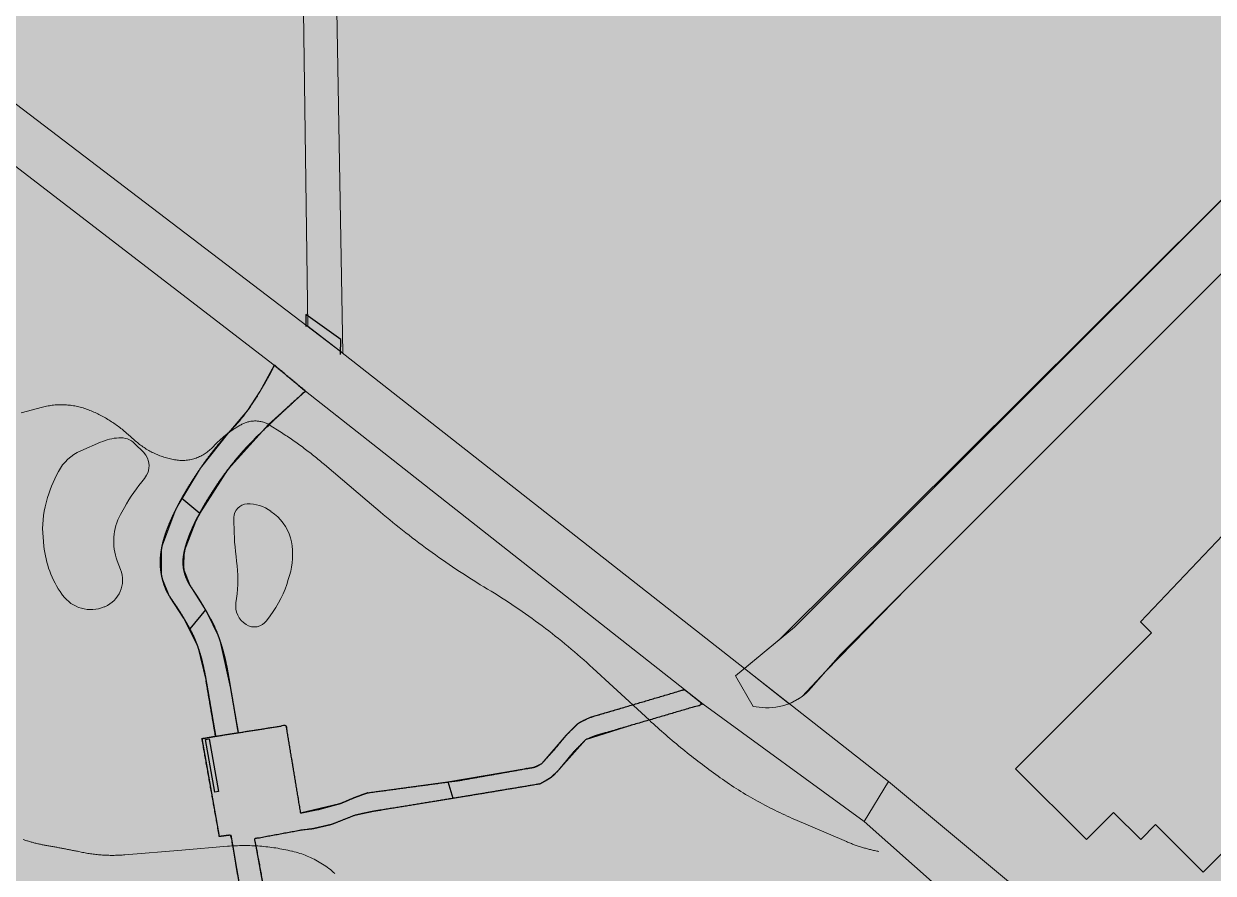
# Model space of a CAD drawing. Header units: metres. Extents: x 68582 to 69192, y 19191 to 19633.
# Drawn here: x 68920.4 to 68982.3, y 19397.3 to 19441.5 of the extents above; entities that cross this region are included whole.
import ezdxf

# ---------------------------------------------------------------- set-up
doc = ezdxf.new("R2010")
doc.units = ezdxf.units.M
doc.layers.get('0').update_dxf_attribs({"lineweight": 15})
doc.layers.add('Kasvillisuus', color=7, linetype='Continuous', lineweight=5)
doc.layers.add('None', color=7, linetype='Continuous', lineweight=5)
pattern_1 = [(136.25257867, (103624.8586, 82540.06339), (0.1717197317, 0.2154719278), [])]

msp = doc.modelspace()

# ---------------------------------------------------------------- hatches: boundary and pattern name
at = {"true_color": 0xd1f0d1, "transparency": 33554687}
msp.add_hatch(color=254, dxfattribs=at).paths.add_polyline_path([(68588.122, 19191.443), (69192.296, 19191.443), (69192.296, 19628.232), (68588.122, 19628.232)], flags=0)
at = {"true_color": 0xffffff, "transparency": 33554687}
for points in [[(68897.942, 19454.195), (68936.933, 19424.471), (68965.43, 19402.104), (68964.17, 19400.02), (68955.785, 19406.122), (68954.813, 19406.889), (68935.102, 19422.414), (68933.483, 19423.763), (68896, 19452.573), (68896, 19454.195), (68897.898, 19454.211)], [(68933.483, 19423.763), (68935.102, 19422.414), (68933.184, 19420.681), (68931.084, 19418.354), (68929.495, 19415.856), (68928.811, 19414.099), (68928.766, 19413.194), (68929.129, 19412.261), (68929.928, 19410.996), (68930.624, 19409.551), (68931.246, 19406.803), (68931.612, 19404.653), (68930.428, 19404.459), (68929.937, 19407.34), (68929.497, 19409.122), (68928.767, 19410.605), (68928.056, 19411.697), (68927.619, 19412.772), (68927.616, 19414.254), (68928.38, 19416.306), (68929.645, 19418.412), (68931.11, 19420.253), (68932.086, 19421.398), (68932.733, 19422.386)], [(68942.518, 19402.082), (68946.386, 19402.742), (68946.979, 19402.847), (68947.4, 19403.04), (68948.672, 19404.512), (68949.302, 19405.134), (68949.913, 19405.445), (68953.2, 19406.414), (68954.813, 19406.889), (68955.785, 19406.122), (68952.411, 19405.134), (68949.677, 19404.281), (68948.251, 19402.68), (68947.891, 19402.325), (68947.312, 19401.98), (68942.792, 19401.229)], [(68929.721, 19404.339), (68934.084, 19405.032), (68934.841, 19400.471), (68936.892, 19400.958), (68938.306, 19401.509), (68942.518, 19402.082), (68942.792, 19401.229), (68938.616, 19400.548), (68937.659, 19400.344), (68936.463, 19399.87), (68935.429, 19399.637), (68934.92, 19399.579), (68932.445, 19399.121), (68932.958, 19396.348), (68933.588, 19392.025), (68934.033, 19388.182), (68934.143, 19387.233), (68934.343, 19386.003), (68934.771, 19384.873), (68935.944, 19383.288), (68938.13, 19381.771), (68941.298, 19380.457), (68945.137, 19378.865), (68947.017, 19378.047), (68947.945, 19377.278), (68948.987, 19375.607), (68949.401, 19374.113), (68949.533, 19371.972), (68947.888, 19372.312), (68948.003, 19373.822), (68947.749, 19375.145), (68947.254, 19376.013), (68946.287, 19376.966), (68945.739, 19377.378), (68943.247, 19378.372), (68940.298, 19379.548), (68937.834, 19380.531), (68936.974, 19380.874), (68934.973, 19382.321), (68933.399, 19384.917), (68932.807, 19387.116), (68932.349, 19391.894), (68931.827, 19395.842), (68931.233, 19399.323), (68930.628, 19399.244)], [(68965.43, 19402.104), (68976.78, 19392.651), (69008.78, 19362.79), (69010.07, 19362.07), (69007.87, 19359.79), (69006.47, 19360.76), (69004.7, 19362.94), (68983.43, 19383.37), (68982.625, 19382.532), (68982.462, 19380.292), (68979.682, 19380.292), (68979.51, 19384.17), (68977.1, 19388.54), (68964.17, 19400.02)]]:
    msp.add_hatch(color=7, dxfattribs=at).paths.add_polyline_path(points, flags=0)
at = {"layer": 'Kasvillisuus', "true_color": 0xffffff, "transparency": 33554687}
msp.add_hatch(color=7, dxfattribs=at).paths.add_polyline_path([(68985.022, 19456.886), (68985.357, 19434.955), (68959.776, 19409.506), (68957.939, 19407.984), (68960.269, 19406.154), (68960.946, 19406.533), (68962.174, 19407.84), (68966.44, 19412.22), (68991.246, 19437.026), (69006.639, 19452.419), (69000.263, 19452.48), (69000.492, 19451.332), (69000.238, 19449.836), (68997.192, 19446.79), (68988.091, 19437.689), (68987.762, 19454.336), (68987.711, 19456.886)], flags=0)
at = {"layer": 'Kasvillisuus', "linetype": 'Continuous', "lineweight": 5, "transparency": 33554687}
h = msp.add_hatch(dxfattribs=at)
h.set_pattern_fill('Default Hatch', angle=91.25258, style=0, pattern_type=2)
h.set_pattern_definition(pattern_1)
h.paths.add_polyline_path([(68922.357, 19413.08), (68922.357, 19413.083), (68922.358, 19413.086), (68922.358, 19413.09), (68922.358, 19413.093), (68922.358, 19413.096), (68922.358, 19413.099), (68922.357, 19413.102), (68922.356, 19413.105), (68922.355, 19413.108), (68922.354, 19413.111), (68922.353, 19413.114), (68922.351, 19413.117), (68922.35, 19413.119), (68922.348, 19413.122), (68922.346, 19413.124), (68922.343, 19413.127), (68922.341, 19413.129), (68922.339, 19413.131), (68922.336, 19413.132), (68922.333, 19413.134), (68922.331, 19413.135), (68922.328, 19413.137), (68922.325, 19413.138), (68922.322, 19413.139), (68922.319, 19413.139), (68922.315, 19413.14), (68922.312, 19413.14), (68922.309, 19413.14), (68922.306, 19413.14), (68922.303, 19413.14), (68922.3, 19413.139), (68922.297, 19413.138), (68922.294, 19413.137), (68922.291, 19413.136), (68922.288, 19413.135), (68922.285, 19413.133), (68922.283, 19413.132), (68922.28, 19413.13), (68922.278, 19413.128), (68922.275, 19413.126), (68922.273, 19413.123), (68922.271, 19413.121), (68922.27, 19413.118), (68922.268, 19413.115), (68922.266, 19413.113), (68922.265, 19413.11), (68922.264, 19413.107), (68922.263, 19413.104), (68922.263, 19413.101), (68922.262, 19413.098), (68922.262, 19413.094), (68922.262, 19413.091), (68922.262, 19413.088), (68922.262, 19413.085), (68922.263, 19413.082), (68922.264, 19413.079), (68922.265, 19413.076), (68922.266, 19413.073), (68922.267, 19413.07), (68922.269, 19413.067), (68922.27, 19413.065), (68922.272, 19413.062), (68922.274, 19413.06), (68922.276, 19413.057), (68922.279, 19413.055), (68922.281, 19413.053), (68922.284, 19413.052), (68922.286, 19413.05), (68922.289, 19413.049), (68922.292, 19413.047), (68922.295, 19413.046), (68922.298, 19413.045), (68922.301, 19413.045), (68922.304, 19413.044), (68922.308, 19413.044), (68922.311, 19413.044), (68922.314, 19413.044), (68922.317, 19413.044), (68922.32, 19413.045), (68922.323, 19413.046), (68922.326, 19413.047), (68922.329, 19413.048), (68922.332, 19413.049), (68922.335, 19413.051), (68922.337, 19413.052), (68922.34, 19413.054), (68922.342, 19413.056), (68922.344, 19413.058), (68922.347, 19413.061), (68922.349, 19413.063), (68922.35, 19413.066), (68922.352, 19413.069), (68922.353, 19413.071), (68922.355, 19413.074), (68922.356, 19413.077)], flags=0)
h = msp.add_hatch(dxfattribs=at)
h.set_pattern_fill('Default Hatch', angle=91.25258, style=0, pattern_type=2)
h.set_pattern_definition(pattern_1)
h.paths.add_polyline_path([(68923.705, 19412.301), (68923.706, 19412.304), (68923.706, 19412.308), (68923.707, 19412.311), (68923.707, 19412.314), (68923.707, 19412.317), (68923.706, 19412.32), (68923.706, 19412.323), (68923.705, 19412.326), (68923.704, 19412.329), (68923.703, 19412.332), (68923.702, 19412.335), (68923.7, 19412.338), (68923.698, 19412.34), (68923.696, 19412.343), (68923.694, 19412.345), (68923.692, 19412.348), (68923.69, 19412.35), (68923.687, 19412.352), (68923.685, 19412.353), (68923.682, 19412.355), (68923.679, 19412.357), (68923.676, 19412.358), (68923.673, 19412.359), (68923.67, 19412.36), (68923.667, 19412.36), (68923.664, 19412.361), (68923.661, 19412.361), (68923.658, 19412.361), (68923.655, 19412.361), (68923.652, 19412.361), (68923.649, 19412.36), (68923.646, 19412.359), (68923.642, 19412.358), (68923.64, 19412.357), (68923.637, 19412.356), (68923.634, 19412.354), (68923.631, 19412.353), (68923.629, 19412.351), (68923.626, 19412.349), (68923.624, 19412.347), (68923.622, 19412.344), (68923.62, 19412.342), (68923.618, 19412.339), (68923.617, 19412.336), (68923.615, 19412.334), (68923.614, 19412.331), (68923.613, 19412.328), (68923.612, 19412.325), (68923.611, 19412.322), (68923.611, 19412.319), (68923.611, 19412.315), (68923.611, 19412.312), (68923.611, 19412.309), (68923.611, 19412.306), (68923.612, 19412.303), (68923.612, 19412.3), (68923.613, 19412.297), (68923.614, 19412.294), (68923.616, 19412.291), (68923.617, 19412.288), (68923.619, 19412.286), (68923.621, 19412.283), (68923.623, 19412.281), (68923.625, 19412.279), (68923.628, 19412.276), (68923.63, 19412.274), (68923.633, 19412.273), (68923.635, 19412.271), (68923.638, 19412.27), (68923.641, 19412.268), (68923.644, 19412.267), (68923.647, 19412.266), (68923.65, 19412.266), (68923.653, 19412.265), (68923.656, 19412.265), (68923.659, 19412.265), (68923.662, 19412.265), (68923.666, 19412.265), (68923.669, 19412.266), (68923.672, 19412.267), (68923.675, 19412.268), (68923.678, 19412.269), (68923.681, 19412.27), (68923.683, 19412.272), (68923.686, 19412.273), (68923.688, 19412.275), (68923.691, 19412.277), (68923.693, 19412.28), (68923.695, 19412.282), (68923.697, 19412.284), (68923.699, 19412.287), (68923.701, 19412.29), (68923.702, 19412.292), (68923.703, 19412.295), (68923.704, 19412.298)], flags=0)
at = {"layer": 'None', "linetype": 'Continuous', "lineweight": 0, "true_color": 0xffffff, "transparency": 33554687}
h = msp.add_hatch(color=7, dxfattribs=at)
h.paths.add_polyline_path([(68936.24, 19493.8), (68935.86, 19491.75), (68937.05, 19424.38), (68935.23, 19425.8), (68934.93, 19447.22), (68908.03, 19447.26), (68907.88, 19447.03), (68905.91, 19448.48), (68906.17, 19448.83), (68907.89, 19492.51), (68907.35, 19493.35), (68900.39, 19496.7), (68901.02, 19498.44), (68908.99, 19494.13), (68934.91, 19495.11), (68935.9, 19495.44), (68948.22, 19503.68), (68949.27, 19505.16), (68952.18, 19504.44)], flags=0)
h.paths.add_polyline_path([(68908.11, 19448.98), (68934.9, 19449.22), (68934.26, 19493.44), (68909.27, 19492.41)], flags=0)
at = {"layer": 'None', "linetype": 'Continuous', "lineweight": 0, "true_color": 0x777777, "transparency": 33554687}
msp.add_hatch(color=8, dxfattribs=at).paths.add_polyline_path([(68990.371, 19400.136), (69010.862, 19421.732), (69010.143, 19422.427), (69027.351, 19440.563), (69021.341, 19446.573), (69018.512, 19443.745), (69014.13, 19447.904), (68998.643, 19431.582), (68999.358, 19430.904), (68983.871, 19414.582), (68983.156, 19415.26), (68978.548, 19410.404), (68979.12, 19409.832), (68972.049, 19402.761), (68975.726, 19399.084), (68977.14, 19400.498), (68978.555, 19399.084), (68979.332, 19399.862), (68981.609, 19397.585), (68981.807, 19397.387), (68987.464, 19403.044)], flags=0)

# ---------------------------------------------------------------- linework, layer by layer
at = {"color": 0, "linetype": 'ByBlock', "lineweight": -2, "transparency": 16777216}
for p, q in [((68935.129, 19426.392), (68935.13, 19425.769)), ((68936.944, 19425.106), (68935.129, 19426.392)), ((68936.93, 19424.324), (68936.944, 19425.106)), ((68936.711, 19421.171), (68936.71, 19421.122)), ((68929.906, 19404.293), (68930.093, 19404.326)), ((68930.393, 19401.556), (68929.906, 19404.293)), ((68930.093, 19404.326), (68930.58, 19401.59)), ((68930.58, 19401.59), (68930.393, 19401.556))]:
    msp.add_line(p, q, dxfattribs=at)
at = {"color": 7, "linetype": 'ByBlock', "lineweight": -2, "true_color": 0xffffff, "transparency": 33554687}
for p, q in [((68928.67, 19416.849), (68929.607, 19416.068)), ((68929.905, 19411.036), (68929.082, 19410.049)), ((68942.78, 19401.227), (68942.529, 19402.084))]:
    msp.add_line(p, q, dxfattribs=at)
at = {"color": 7, "true_color": 0xffffff, "transparency": 33554687}
for points in [[(68897.942, 19454.195), (68936.933, 19424.471), (68965.43, 19402.104), (68964.17, 19400.02), (68955.785, 19406.122), (68954.813, 19406.889), (68935.102, 19422.414), (68933.483, 19423.763), (68896, 19452.573), (68896, 19454.195), (68897.898, 19454.211)], [(68933.483, 19423.763), (68935.102, 19422.414), (68933.184, 19420.681), (68931.084, 19418.354), (68929.495, 19415.856), (68928.811, 19414.099), (68928.766, 19413.194), (68929.129, 19412.261), (68929.928, 19410.996), (68930.624, 19409.551), (68931.246, 19406.803), (68931.612, 19404.653), (68930.428, 19404.459), (68929.937, 19407.34), (68929.497, 19409.122), (68928.767, 19410.605), (68928.056, 19411.697), (68927.619, 19412.772), (68927.616, 19414.254), (68928.38, 19416.306), (68929.645, 19418.412), (68931.11, 19420.253), (68932.086, 19421.398), (68932.733, 19422.386)], [(68942.518, 19402.082), (68946.386, 19402.742), (68946.979, 19402.847), (68947.4, 19403.04), (68948.672, 19404.512), (68949.302, 19405.134), (68949.913, 19405.445), (68953.2, 19406.414), (68954.813, 19406.889), (68955.785, 19406.122), (68952.411, 19405.134), (68949.677, 19404.281), (68948.251, 19402.68), (68947.891, 19402.325), (68947.312, 19401.98), (68942.792, 19401.229)], [(68965.43, 19402.104), (68976.78, 19392.651), (69008.78, 19362.79), (69010.07, 19362.07), (69007.87, 19359.79), (69006.47, 19360.76), (69004.7, 19362.94), (68983.43, 19383.37), (68982.625, 19382.532), (68982.462, 19380.292), (68979.682, 19380.292), (68979.51, 19384.17), (68977.1, 19388.54), (68964.17, 19400.02)]]:
    msp.add_lwpolyline(points, close=True, dxfattribs=at)
msp.add_lwpolyline([(68931.827, 19395.842), (68931.233, 19399.323), (68930.628, 19399.244), (68929.721, 19404.339), (68934.084, 19405.032), (68934.841, 19400.471), (68936.892, 19400.958), (68938.306, 19401.509), (68942.518, 19402.082), (68942.792, 19401.229), (68938.616, 19400.548), (68937.659, 19400.344), (68936.463, 19399.87), (68935.429, 19399.637), (68934.92, 19399.579), (68932.445, 19399.121), (68932.958, 19396.348)], dxfattribs=at)
msp.add_open_spline([(68885.984, 19447.918), (68886.6, 19448.372), (68892.522, 19451.451), (68903.581, 19440.872), (68917.334, 19430.87), (68912.906, 19416.126), (68910.061, 19402.477), (68920.787, 19395.584), (68927.015, 19377.394), (68906.559, 19385.701), (68891.152, 19383.37), (68881.085, 19398.338), (68872.118, 19409.073), (68873.57, 19421.145), (68876.979, 19430.858), (68881.275, 19439.689), (68883.753, 19446.276), (68885.984, 19447.918)], degree=3, knots=[0, 0, 0, 0, 2.291257, 19.18891, 37.129956, 48.448733, 62.442982, 73.510459, 86.220684, 100.279883, 117.823948, 133.905289, 149.007929, 158.20087, 168.527389, 179.94783, 188.239344, 188.239344, 188.239344, 188.239344])
at = {"color": 7, "linetype": 'ByBlock', "lineweight": -2, "true_color": 0xffffff, "transparency": 33554687}
msp.add_open_spline([(68930.428, 19404.459), (68930.374, 19404.775), (68930.318, 19405.103), (68930.26, 19405.444), (68930.2, 19405.798), (68930.137, 19406.165), (68930.072, 19406.544), (68930.006, 19406.936), (68929.937, 19407.34), (68929.863, 19407.74), (68929.782, 19408.118), (68929.694, 19408.475), (68929.599, 19408.809), (68929.497, 19409.122), (68929.388, 19409.413), (68929.271, 19409.682), (68929.147, 19409.93), (68929.02, 19410.162), (68928.894, 19410.387), (68928.767, 19410.605), (68928.64, 19410.815), (68928.514, 19411.017), (68928.388, 19411.211), (68928.262, 19411.398), (68928.136, 19411.577), (68928.017, 19411.757), (68927.911, 19411.944), (68927.818, 19412.139), (68927.739, 19412.342), (68927.673, 19412.553), (68927.619, 19412.772), (68927.579, 19412.998), (68927.552, 19413.233), (68927.541, 19413.475), (68927.548, 19413.727), (68927.573, 19413.986), (68927.616, 19414.254), (68927.678, 19414.531), (68927.757, 19414.816), (68927.855, 19415.11), (68927.971, 19415.412), (68928.102, 19415.721), (68928.248, 19416.037), (68928.407, 19416.359), (68928.58, 19416.687), (68928.766, 19417.021), (68928.967, 19417.362), (68929.181, 19417.709), (68929.409, 19418.062), (68929.645, 19418.412), (68929.883, 19418.75), (68930.124, 19419.075), (68930.367, 19419.389), (68930.612, 19419.691), (68930.86, 19419.98), (68931.11, 19420.257), (68931.362, 19420.523), (68931.617, 19420.8), (68931.875, 19421.114), (68932.136, 19421.464), (68932.399, 19421.851), (68932.666, 19422.274), (68932.935, 19422.734), (68933.208, 19423.23), (68933.483, 19423.763), (68935.102, 19422.414), (68934.658, 19422.011), (68934.24, 19421.628), (68933.849, 19421.265), (68933.483, 19420.921), (68933.143, 19420.597), (68932.83, 19420.294), (68932.542, 19420.01), (68932.281, 19419.746), (68932.034, 19419.487), (68931.791, 19419.218), (68931.552, 19418.94), (68931.316, 19418.652), (68931.084, 19418.354), (68930.856, 19418.046), (68930.632, 19417.729), (68930.412, 19417.402), (68930.2, 19417.075), (68930.002, 19416.757), (68929.819, 19416.448), (68929.65, 19416.148), (68929.495, 19415.856), (68929.354, 19415.575), (68929.227, 19415.302), (68929.114, 19415.038), (68929.016, 19414.785), (68928.933, 19414.544), (68928.864, 19414.315), (68928.811, 19414.099), (68928.772, 19413.894), (68928.749, 19413.702), (68928.74, 19413.523), (68928.746, 19413.355), (68928.766, 19413.194), (68928.797, 19413.035), (68928.84, 19412.877), (68928.895, 19412.721), (68928.961, 19412.566), (68929.039, 19412.413), (68929.129, 19412.261), (68929.23, 19412.111), (68929.34, 19411.954), (68929.454, 19411.782), (68929.572, 19411.596), (68929.695, 19411.395), (68929.823, 19411.179), (68929.955, 19410.949), (68930.092, 19410.705), (68930.233, 19410.446), (68930.372, 19410.168), (68930.502, 19409.87), (68930.624, 19409.551), (68930.737, 19409.211), (68930.841, 19408.85), (68930.937, 19408.468), (68931.024, 19408.065), (68931.102, 19407.641), (68931.175, 19407.215), (68931.246, 19406.803), (68931.313, 19406.407), (68931.378, 19406.025), (68931.441, 19405.66), (68931.5, 19405.309), (68931.558, 19404.973), (68931.612, 19404.653), (68930.428, 19404.459)], degree=1, knots=[0, 0, 0.320182, 0.653256, 0.999222, 1.35808, 1.72983, 2.114473, 2.512007, 2.922433, 3.329191, 3.715947, 4.083047, 4.430892, 4.759957, 5.070801, 5.364087, 5.640606, 5.905686, 6.164003, 6.415608, 6.660555, 6.898901, 7.130711, 7.356053, 7.575002, 7.790288, 8.005398, 8.221425, 8.439449, 8.66052, 8.885646, 9.11578, 9.351816, 9.594759, 9.846023, 10.106884, 10.37848, 10.661824, 10.957803, 11.2672, 11.590698, 11.926993, 12.274549, 12.633648, 13.004545, 13.38747, 13.782634, 14.190227, 14.610424, 15.032587, 15.446094, 15.851136, 16.247918, 16.636656, 17.017581, 17.390939, 17.75699, 18.133727, 18.539914, 18.976635, 19.44476, 19.944994, 20.477919, 21.044011, 21.64367, 23.750378, 24.34986, 24.916728, 25.450998, 25.952688, 26.421819, 26.85842, 27.262523, 27.63417, 27.991809, 28.354031, 28.721074, 29.093166, 29.470528, 29.85337, 30.241893, 30.63629, 31.026035, 31.400558, 31.759999, 32.104515, 32.434285, 32.749515, 33.050439, 33.337327, 33.608868, 33.863783, 34.102474, 34.325431, 34.533256, 34.726692, 34.906659, 35.074301, 35.236166, 35.398421, 35.561918, 35.727486, 35.895928, 36.068002, 36.244422, 36.425851, 36.617282, 36.823325, 37.044073, 37.2796, 37.529966, 37.795223, 38.075413, 38.370572, 38.680546, 39.005852, 39.34731, 39.705631, 40.081431, 40.475242, 40.887528, 41.318692, 41.751704, 42.169265, 42.571374, 42.958031, 43.329237, 43.684991, 44.025293, 44.350143, 45.550171, 45.550171], dxfattribs=at)
at = {"color": 0, "linetype": 'ByBlock', "lineweight": -2, "transparency": 16777216}
for points in [[(68933.483, 19423.763), (68934.292, 19423.089), (68935.102, 19422.414)], [(68930.428, 19404.459), (68930.182, 19405.9), (68929.937, 19407.34)]]:
    msp.add_open_spline(points, degree=2, dxfattribs=at)
at = {"color": 7, "linetype": 'ByBlock', "lineweight": -2, "true_color": 0xffffff, "transparency": 33554687}
msp.add_open_spline([(68935.102, 19422.414), (68933.275, 19420.762), (68931.286, 19418.729), (68929.537, 19416.075), (68928.691, 19414.001), (68928.801, 19412.709), (68929.23, 19412.111)], degree=2, dxfattribs=at)
msp.add_rational_spline([(68930.328, 19404.444), (68930.025, 19404.392), (68929.721, 19404.339), (68930.175, 19401.792), (68930.628, 19399.244), (68930.93, 19399.284), (68931.233, 19399.323), (68931.521, 19397.622), (68931.813, 19395.922), (68931.814, 19395.916), (68931.815, 19395.91), (68931.821, 19395.876), (68931.827, 19395.842), (68932.165, 19393.878), (68932.349, 19391.894), (68932.451, 19390.798), (68932.553, 19389.702), (68932.646, 19388.696), (68932.74, 19387.689), (68932.742, 19387.662), (68932.745, 19387.635), (68932.941, 19385.527), (68933.991, 19383.688), (68935.042, 19381.85), (68936.932, 19380.895), (68936.953, 19380.884), (68936.974, 19380.874), (68938.826, 19380.135), (68940.678, 19379.397), (68942.891, 19378.514), (68945.103, 19377.632), (68946.399, 19377.115), (68947.254, 19376.013), (68948.108, 19374.91), (68947.991, 19373.52), (68947.907, 19372.533), (68947.824, 19371.546), (68948.639, 19371.37), (68949.455, 19371.193), (68949.468, 19371.295), (68949.48, 19371.397), (68949.75, 19373.563), (68948.987, 19375.607), (68948.225, 19377.651), (68946.201, 19378.467), (68944.291, 19379.238), (68942.381, 19380.008), (68940.257, 19380.889), (68938.134, 19381.769), (68938.132, 19381.77), (68938.13, 19381.771), (68936.578, 19382.482), (68935.483, 19383.792), (68934.389, 19385.102), (68934.193, 19386.798), (68934.033, 19388.182), (68933.873, 19389.566), (68933.73, 19390.795), (68933.588, 19392.025), (68933.356, 19394.029), (68933.014, 19396.018), (68933.005, 19396.073), (68932.996, 19396.127), (68932.992, 19396.149), (68932.988, 19396.171), (68932.958, 19396.348), (68932.927, 19396.525), (68932.704, 19397.826), (68932.445, 19399.121), (68933.683, 19399.35), (68934.92, 19399.579), (68935.175, 19399.608), (68935.429, 19399.637), (68935.487, 19399.643), (68935.543, 19399.656), (68936.003, 19399.763), (68936.463, 19399.87), (68937.061, 19400.107), (68937.659, 19400.344), (68938.102, 19400.44), (68938.545, 19400.537), (68938.58, 19400.545), (68938.615, 19400.55), (68938.664, 19400.557), (68938.712, 19400.564), (68940.975, 19400.933), (68943.238, 19401.302), (68945.092, 19401.61), (68946.946, 19401.918), (68947.129, 19401.949), (68947.312, 19401.98), (68947.545, 19402.114), (68947.778, 19402.249), (68947.896, 19402.317), (68947.992, 19402.415), (68948.122, 19402.548), (68948.251, 19402.68), (68948.634, 19403.143), (68949.017, 19403.606), (68949.347, 19403.943), (68949.677, 19404.281), (68949.915, 19404.375), (68950.153, 19404.468), (68950.195, 19404.485), (68950.239, 19404.498), (68950.385, 19404.541), (68950.53, 19404.583), (68953.158, 19405.353), (68955.785, 19406.122), (68955.299, 19406.506), (68954.813, 19406.889), (68952.363, 19406.167), (68949.913, 19405.445), (68949.682, 19405.334), (68949.452, 19405.223), (68949.293, 19405.147), (68949.17, 19405.021), (68948.921, 19404.766), (68948.672, 19404.512), (68948.358, 19404.132), (68948.044, 19403.753), (68947.722, 19403.397), (68947.4, 19403.04), (68947.304, 19402.988), (68947.207, 19402.936), (68947.059, 19402.856), (68946.894, 19402.829), (68946.798, 19402.814), (68946.703, 19402.798), (68944.909, 19402.481), (68943.115, 19402.163), (68940.765, 19401.846), (68938.415, 19401.53), (68938.305, 19401.515), (68938.2, 19401.476), (68937.906, 19401.367), (68937.612, 19401.258), (68937.317, 19401.131), (68937.022, 19401.004), (68936.959, 19400.976), (68936.892, 19400.958), (68936.384, 19400.818), (68935.876, 19400.678), (68935.84, 19400.668), (68935.804, 19400.661), (68935.323, 19400.566), (68934.841, 19400.471), (68934.463, 19402.751), (68934.084, 19405.032), (68932.206, 19404.738), (68930.328, 19404.444)], [1, 1, 1, 1, 1, 1, 1, 0.999999236627, 1, 1, 1, 1, 1, 0.999246135704, 1, 1, 1, 1, 1, 1, 1, 0.977327953895, 1, 0.95772244288, 1, 1, 1, 1, 1, 1, 1, 0.964849480192, 1, 0.931642735529, 1, 1, 1, 1, 1, 1, 1, 0.971200475425, 1, 0.915058249052, 1, 1, 1, 1, 1, 1, 1, 0.975281403964, 1, 0.958134048341, 1, 1, 1, 1, 1, 0.999620171306, 1, 1, 1, 1, 1, 1, 1, 0.99991038746, 1, 1, 1, 1, 1, 0.998313633883, 1, 1, 1, 1, 1, 1, 1, 0.999369390522, 1, 1, 1, 1, 1, 1, 1, 1, 1, 1, 1, 0.990728067861, 1, 1, 1, 1, 1, 1, 1, 1, 1, 0.998969648042, 1, 1, 1, 1, 1, 1, 1, 1, 1, 1, 1, 0.984898417044, 1, 1, 1, 1, 1, 1, 1, 1, 1, 0.98618572204, 1, 1, 1, 1, 1, 1, 1, 0.993830430949, 1, 1, 1, 1, 1, 0.997622533834, 1, 1, 1, 0.999321301133, 1, 1, 1, 1, 1, 1, 1], degree=2, knots=[0, 0, 0, 0.615859, 0.615859, 5.791228, 5.791228, 6.401189, 6.401189, 9.852259, 9.852259, 9.863618, 9.863618, 9.933521, 9.933521, 13.916407, 13.916407, 16.117617, 16.117617, 18.139106, 18.139106, 18.193875, 18.193875, 22.364223, 22.364223, 26.47812, 26.47812, 26.525597, 26.525597, 30.512661, 30.512661, 35.276996, 35.276996, 38.000715, 38.000715, 40.660696, 40.660696, 42.641985, 42.641985, 44.310924, 44.310924, 44.516655, 44.516655, 48.796266, 48.796266, 52.90676, 52.90676, 57.025957, 57.025957, 61.623295, 61.623295, 61.627817, 61.627817, 64.985195, 64.985195, 68.30275, 68.30275, 71.089279, 71.089279, 73.564671, 73.564671, 77.599982, 77.599982, 77.710219, 77.710219, 77.754633, 77.754633, 78.114046, 78.114046, 80.754851, 80.754851, 83.272201, 83.272201, 83.783944, 83.783944, 83.900111, 83.900111, 84.844089, 84.844089, 86.130691, 86.130691, 87.037895, 87.037895, 87.108926, 87.108926, 87.206764, 87.206764, 91.79242, 91.79242, 95.551378, 95.551378, 95.922454, 95.922454, 96.460179, 96.460179, 96.732741, 96.732741, 97.103193, 97.103193, 98.304447, 98.304447, 99.248596, 99.248596, 99.760047, 99.760047, 99.850845, 99.850845, 100.154719, 100.154719, 105.63005, 105.63005, 106.867914, 106.867914, 111.976449, 111.976449, 112.48799, 112.48799, 112.83601, 112.83601, 113.548571, 113.548571, 114.533738, 114.533738, 115.493792, 115.493792, 115.713327, 115.713327, 116.046148, 116.046148, 116.239121, 116.239121, 119.883009, 119.883009, 124.625095, 124.625095, 124.847373, 124.847373, 125.475282, 125.475282, 126.116965, 126.116965, 126.254904, 126.254904, 127.309105, 127.309105, 127.382795, 127.382795, 128.36449, 128.36449, 132.988599, 132.988599, 136.790065, 136.790065, 136.790065], dxfattribs=at)
at = {"layer": 'Kasvillisuus', "color": 7, "linetype": 'Continuous', "lineweight": 13, "transparency": 33554687}
for p, q in [((68924.448, 19419.753), (68923.416, 19419.308)), ((68926.67, 19419.238), (68926.229, 19419.678)), ((68921.631, 19416.674), (68921.612, 19416.606)), ((68925.487, 19415.998), (68925.685, 19416.355)), ((68931.382, 19415.833), (68931.383, 19415.534)), ((68933.495, 19416.009), (68933.298, 19416.16)), ((68921.454, 19414.817), (68921.498, 19414.352)), ((68925.488, 19413.135), (68925.314, 19413.587)), ((68931.522, 19413.574), (68931.523, 19413.566)), ((68934.211, 19412.606), (68934.278, 19412.83)), ((68922.432, 19411.855), (68922.469, 19411.804)), ((68931.519, 19411.633), (68931.486, 19411.403)), ((68924.64, 19411.189), (68924.661, 19411.198)), ((68933.083, 19410.471), (68933.274, 19410.728)), ((68930.357, 19410.183), (68930.381, 19410.149))]:
    msp.add_line(p, q, dxfattribs=at)
at = {"layer": 'Kasvillisuus', "color": 7, "true_color": 0xffffff, "transparency": 33554687}
msp.add_lwpolyline([(68985.022, 19456.886), (68985.357, 19434.955), (68959.776, 19409.506), (68957.939, 19407.984), (68960.269, 19406.154), (68960.946, 19406.533), (68962.174, 19407.84), (68966.44, 19412.22), (68991.246, 19437.026), (69006.639, 19452.419), (69000.263, 19452.48), (69000.492, 19451.332), (69000.238, 19449.836), (68997.192, 19446.79), (68988.091, 19437.689), (68987.762, 19454.336), (68987.711, 19456.886)], close=True, dxfattribs=at)
at = {"layer": 'Kasvillisuus', "color": 7, "linetype": 'Continuous', "lineweight": 13, "transparency": 33554687}
for centre, radius, start, end in [((68925.624, 19417.026), 2.97, 94.5103, 113.32334), ((68925.475, 19418.921), 1.068, 45.05599, 94.5103), ((68924.36, 19417.117), 2.386, 113.32334, 152.19036), ((68925.955, 19418.523), 1.011, 320.08924, 45.05599), ((68929.191, 19414.569), 7.847, 152.19036, 164.43708), ((68926.359, 19415.284), 4.928, 164.43708, 185.43066), ((68932.097, 19415.836), 0.715, 92.44976, 180.20279), ((68932.147, 19414.664), 1.888, 52.42753, 92.44976), ((68932.065, 19414.151), 2.344, 10.44702, 52.42753), ((68946, 19415.586), 14.617, 180.20279, 187.9091), ((68926.599, 19414.837), 5.124, 185.43066, 215.59059), ((68930.686, 19413.897), 3.747, 343.45007, 10.44702), ((68924.074, 19412.593), 1.514, 292.79785, 20.9819), ((68928.403, 19414.332), 6.059, 323.50604, 343.45007), ((68923.939, 19412.856), 1.808, 215.59059, 292.79785), ((68932.623, 19411.241), 1.148, 171.85139, 237.77151), ((68932.438, 19410.948), 0.802, 237.77151, 323.50604)]:
    msp.add_arc(centre, radius, start, end, dxfattribs=at)
at = {"layer": 'Kasvillisuus', "color": 7, "linetype": 'Continuous', "lineweight": 13, "transparency": 33554687, "extrusion": (0, 0, -1)}
for centre, radius, start, end in [((-68934.278, 19411.561), 9.839, 29.15629, 39.91076), ((-68927.978, 19414.609), 2.852, 339.0181, 29.15629), ((-68924.667, 19412.614), 6.922, 172.0909, 188.14861)]:
    msp.add_arc(centre, radius, start, end, dxfattribs=at)
at = {"layer": 'None', "color": 7, "linetype": 'Continuous', "lineweight": 5, "true_color": 0xffffff, "transparency": 33554687}
for p, q in [((68960.543, 19410.142), (68985.357, 19434.955)), ((68985.19, 19430.97), (68962.929, 19408.709)), ((68957.475, 19407.6), (68960.543, 19410.142)), ((68962.929, 19408.709), (68961.418, 19406.971)), ((68958.4, 19406), (68957.475, 19407.6)), ((68958.856, 19405.954), (68958.4, 19406))]:
    msp.add_line(p, q, dxfattribs=at)
msp.add_lwpolyline([(68936.24, 19493.8), (68935.86, 19491.75), (68937.05, 19424.38), (68935.23, 19425.8), (68934.93, 19447.22), (68908.03, 19447.26), (68907.88, 19447.03), (68905.91, 19448.48), (68906.17, 19448.83), (68907.89, 19492.51), (68907.35, 19493.35), (68900.39, 19496.7), (68901.02, 19498.44), (68908.99, 19494.13), (68934.91, 19495.11), (68935.9, 19495.44), (68948.22, 19503.68), (68949.27, 19505.16), (68952.18, 19504.44)], close=True, dxfattribs=at)
at = {"layer": 'None', "color": 7, "linetype": 'Continuous', "lineweight": 5, "transparency": 33554687}
msp.add_lwpolyline([(68990.371, 19400.136), (69010.862, 19421.732), (69010.143, 19422.427), (69027.351, 19440.563), (69021.341, 19446.573), (69018.512, 19443.745), (69014.13, 19447.904), (68998.643, 19431.582), (68999.358, 19430.904), (68983.871, 19414.582), (68983.156, 19415.26), (68978.548, 19410.404), (68979.12, 19409.832), (68972.049, 19402.761), (68975.726, 19399.084), (68977.14, 19400.498), (68978.555, 19399.084), (68979.332, 19399.862), (68981.609, 19397.585), (68981.807, 19397.387), (68987.464, 19403.044)], close=True, dxfattribs=at)
for points in [[(68964.93, 19398.47), (68964.876, 19398.48), (68964.822, 19398.491), (68964.768, 19398.502), (68964.714, 19398.513), (68964.66, 19398.524), (68964.606, 19398.536), (68964.553, 19398.549), (68964.499, 19398.562), (68964.446, 19398.575), (68964.392, 19398.588), (68964.339, 19398.602), (68964.286, 19398.616), (68964.233, 19398.631), (68964.18, 19398.646), (68964.127, 19398.662), (68964.074, 19398.677), (68964.021, 19398.693), (68963.969, 19398.71), (68963.916, 19398.727), (68963.864, 19398.744), (68963.812, 19398.762), (68963.76, 19398.779), (68963.708, 19398.798), (68963.656, 19398.816), (68963.604, 19398.835), (68963.553, 19398.855), (68963.502, 19398.875), (68963.45, 19398.895), (68963.399, 19398.915), (68963.348, 19398.936), (68963.297, 19398.957), (68963.247, 19398.979), (68961.25, 19399.835), (68960.561, 19400.13), (68960.428, 19400.188), (68960.296, 19400.246), (68960.165, 19400.305), (68960.034, 19400.365), (68959.904, 19400.425), (68959.775, 19400.487), (68959.645, 19400.549), (68959.516, 19400.612), (68959.387, 19400.677), (68959.259, 19400.742), (68959.132, 19400.807), (68959.005, 19400.874), (68958.878, 19400.942), (68958.751, 19401.01), (68958.625, 19401.08), (68958.5, 19401.15), (68958.375, 19401.221), (68958.251, 19401.293), (68958.127, 19401.365), (68958.003, 19401.439), (68957.881, 19401.513), (68957.758, 19401.589), (68957.636, 19401.665), (68957.515, 19401.742), (68957.394, 19401.819), (68957.274, 19401.898), (68957.154, 19401.977), (68957.035, 19402.057), (68956.916, 19402.138), (68956.798, 19402.22), (68956.68, 19402.303), (68956.565, 19402.385), (68956.445, 19402.471), (68956.328, 19402.556), (68956.212, 19402.641), (68956.096, 19402.726), (68955.981, 19402.812), (68955.866, 19402.899), (68955.751, 19402.985), (68955.636, 19403.073), (68955.522, 19403.161), (68955.408, 19403.249), (68955.294, 19403.337), (68955.181, 19403.426), (68955.068, 19403.516), (68954.955, 19403.606), (68954.843, 19403.696), (68954.731, 19403.787), (68954.62, 19403.878), (68954.509, 19403.97), (68954.398, 19404.062), (68954.287, 19404.154), (68954.177, 19404.247), (68954.067, 19404.341), (68953.958, 19404.434), (68953.849, 19404.528), (68953.741, 19404.623), (68953.632, 19404.718), (68953.524, 19404.813), (68953.417, 19404.909), (68953.31, 19405.005), (68953.203, 19405.102), (68953.096, 19405.199), (68952.994, 19405.294), (68951.105, 19407.035), (68950.053, 19408.005), (68949.898, 19408.147), (68949.739, 19408.292), (68949.579, 19408.434), (68949.418, 19408.577), (68949.256, 19408.717), (68949.093, 19408.857), (68948.929, 19408.996), (68948.765, 19409.134), (68948.6, 19409.271), (68948.433, 19409.407), (68948.266, 19409.541), (68948.098, 19409.675), (68947.93, 19409.808), (68947.76, 19409.939), (68947.59, 19410.07), (68947.418, 19410.199), (68947.246, 19410.327), (68947.073, 19410.455), (68946.9, 19410.581), (68946.725, 19410.706), (68946.55, 19410.83), (68946.374, 19410.953), (68946.197, 19411.074), (68946.019, 19411.195), (68945.841, 19411.314), (68945.662, 19411.433), (68945.482, 19411.55), (68945.302, 19411.666), (68945.121, 19411.781), (68944.938, 19411.895), (68944.756, 19412.007), (68944.57, 19412.12), (68944.383, 19412.233), (68944.2, 19412.345), (68944.017, 19412.459), (68943.835, 19412.573), (68943.654, 19412.688), (68943.473, 19412.804), (68943.293, 19412.921), (68943.113, 19413.039), (68942.934, 19413.158), (68942.756, 19413.278), (68942.578, 19413.398), (68942.4, 19413.52), (68942.224, 19413.642), (68942.048, 19413.765), (68941.872, 19413.89), (68941.698, 19414.015), (68941.523, 19414.141), (68941.35, 19414.267), (68941.177, 19414.395), (68941.005, 19414.524), (68940.833, 19414.653), (68940.662, 19414.783), (68940.492, 19414.915), (68940.322, 19415.046), (68940.153, 19415.179), (68939.985, 19415.313), (68939.818, 19415.448), (68939.651, 19415.583), (68939.484, 19415.719), (68939.319, 19415.856), (68939.154, 19415.994), (68938.994, 19416.13), (68938.305, 19416.715), (68936.094, 19418.593), (68936.027, 19418.65), (68935.957, 19418.708), (68935.888, 19418.766), (68935.818, 19418.823), (68935.748, 19418.88), (68935.678, 19418.937), (68935.607, 19418.994), (68935.537, 19419.05), (68935.466, 19419.106), (68935.394, 19419.162), (68935.323, 19419.217), (68935.252, 19419.272), (68935.18, 19419.327), (68935.108, 19419.382), (68935.035, 19419.436), (68934.963, 19419.49), (68934.89, 19419.543), (68934.817, 19419.596), (68934.744, 19419.649), (68934.67, 19419.702), (68934.596, 19419.754), (68934.523, 19419.806), (68934.448, 19419.858), (68934.374, 19419.91), (68934.3, 19419.96), (68934.225, 19420.011), (68934.15, 19420.062), (68934.075, 19420.112), (68933.999, 19420.162), (68933.923, 19420.211), (68933.848, 19420.26), (68933.77, 19420.31), (68933.266, 19420.632), (68933.225, 19420.657), (68933.184, 19420.681), (68933.141, 19420.704), (68933.098, 19420.725), (68933.054, 19420.744), (68933.01, 19420.762), (68932.964, 19420.779), (68932.919, 19420.794), (68932.873, 19420.808), (68932.826, 19420.82), (68932.779, 19420.83), (68932.732, 19420.839), (68932.685, 19420.847), (68932.637, 19420.853), (68932.589, 19420.857), (68932.541, 19420.86), (68932.493, 19420.861), (68932.445, 19420.86), (68932.397, 19420.858), (68932.349, 19420.855), (68932.301, 19420.849), (68932.254, 19420.842), (68932.206, 19420.834), (68932.159, 19420.824), (68932.113, 19420.813), (68932.066, 19420.8), (68932.02, 19420.785), (68931.975, 19420.769), (68931.93, 19420.751), (68931.886, 19420.732), (68931.843, 19420.712), (68931.8, 19420.69), (68931.753, 19420.665), (68931.707, 19420.639), (68931.661, 19420.613), (68931.616, 19420.587), (68931.57, 19420.56), (68931.525, 19420.533), (68931.48, 19420.505), (68931.436, 19420.477), (68931.391, 19420.449), (68931.347, 19420.42), (68931.303, 19420.39), (68931.26, 19420.361), (68931.217, 19420.33), (68931.174, 19420.3), (68931.131, 19420.269), (68931.089, 19420.237), (68931.047, 19420.205), (68931.005, 19420.173), (68930.964, 19420.14), (68930.923, 19420.107), (68930.882, 19420.074), (68930.842, 19420.04), (68930.802, 19420.006), (68930.762, 19419.971), (68930.722, 19419.936), (68930.683, 19419.901), (68930.645, 19419.865), (68930.606, 19419.829), (68930.568, 19419.793), (68930.53, 19419.756), (68930.493, 19419.719), (68930.457, 19419.682), (68930.245, 19419.465), (68930.198, 19419.418), (68930.15, 19419.373), (68930.1, 19419.329), (68930.049, 19419.287), (68929.997, 19419.246), (68929.943, 19419.207), (68929.889, 19419.17), (68929.833, 19419.134), (68929.776, 19419.1), (68929.718, 19419.068), (68929.659, 19419.037), (68929.599, 19419.009), (68929.539, 19418.982), (68929.478, 19418.957), (68929.415, 19418.934), (68929.353, 19418.912), (68929.289, 19418.893), (68929.225, 19418.876), (68929.161, 19418.86), (68929.096, 19418.847), (68929.031, 19418.835), (68928.965, 19418.826), (68928.899, 19418.818), (68928.833, 19418.813), (68928.767, 19418.809), (68928.701, 19418.808), (68928.635, 19418.808), (68928.568, 19418.811), (68928.502, 19418.816), (68928.436, 19418.822), (68928.371, 19418.831), (68928.305, 19418.841), (68928.285, 19418.845), (68928.215, 19418.858), (68928.145, 19418.872), (68928.075, 19418.888), (68928.005, 19418.905), (68927.936, 19418.922), (68927.867, 19418.941), (68927.799, 19418.962), (68927.731, 19418.983), (68927.663, 19419.006), (68927.595, 19419.029), (68927.528, 19419.054), (68927.462, 19419.08), (68927.396, 19419.108), (68927.33, 19419.136), (68927.265, 19419.165), (68927.2, 19419.196), (68927.136, 19419.227), (68927.073, 19419.26), (68927.01, 19419.294), (68926.947, 19419.329), (68926.885, 19419.365), (68926.824, 19419.402), (68926.764, 19419.44), (68926.704, 19419.479), (68926.645, 19419.519), (68926.586, 19419.56), (68926.529, 19419.602), (68926.472, 19419.645), (68926.415, 19419.689), (68926.36, 19419.734), (68926.305, 19419.78), (68926.251, 19419.827), (68926.005, 19420.045), (68925.791, 19420.234), (68925.735, 19420.283), (68925.678, 19420.332), (68925.62, 19420.38), (68925.562, 19420.428), (68925.503, 19420.474), (68925.444, 19420.521), (68925.384, 19420.566), (68925.324, 19420.611), (68925.263, 19420.655), (68925.201, 19420.698), (68925.14, 19420.741), (68925.077, 19420.783), (68925.014, 19420.824), (68924.951, 19420.865), (68924.887, 19420.905), (68924.823, 19420.944), (68924.758, 19420.982), (68924.693, 19421.02), (68924.628, 19421.056), (68924.562, 19421.092), (68924.495, 19421.128), (68924.428, 19421.162), (68924.361, 19421.196), (68924.294, 19421.229), (68924.226, 19421.261), (68924.157, 19421.293), (68924.089, 19421.323), (68924.02, 19421.353), (68923.95, 19421.382), (68923.881, 19421.411), (68923.811, 19421.438), (68923.74, 19421.465), (68923.671, 19421.49), (68923.601, 19421.514), (68923.531, 19421.536), (68923.461, 19421.557), (68923.39, 19421.577), (68923.318, 19421.595), (68923.247, 19421.612), (68923.175, 19421.627), (68923.102, 19421.642), (68923.03, 19421.654), (68922.957, 19421.666), (68922.884, 19421.676), (68922.811, 19421.684), (68922.738, 19421.691), (68922.664, 19421.697), (68922.591, 19421.701), (68922.517, 19421.704), (68922.444, 19421.706), (68922.37, 19421.706), (68922.296, 19421.704), (68922.223, 19421.701), (68922.149, 19421.697), (68922.076, 19421.692), (68922.003, 19421.685), (68921.93, 19421.676), (68921.857, 19421.666), (68921.784, 19421.655), (68921.711, 19421.642), (68921.639, 19421.628), (68921.567, 19421.613), (68921.495, 19421.596), (68921.424, 19421.578), (68920.32, 19421.285)], [(68920.417, 19399.09), (68920.464, 19399.074), (68920.51, 19399.059), (68920.557, 19399.043), (68920.604, 19399.028), (68920.65, 19399.013), (68920.697, 19398.999), (68920.744, 19398.985), (68920.792, 19398.971), (68920.839, 19398.957), (68920.886, 19398.944), (68920.934, 19398.931), (68920.981, 19398.918), (68921.029, 19398.906), (68921.076, 19398.894), (68921.124, 19398.883), (68921.172, 19398.871), (68921.22, 19398.86), (68921.268, 19398.85), (68921.316, 19398.839), (68921.364, 19398.829), (68921.412, 19398.82), (68921.46, 19398.81), (68921.509, 19398.801), (68921.557, 19398.792), (68921.6, 19398.785), (68921.653, 19398.776), (68921.704, 19398.767), (68921.755, 19398.757), (68921.806, 19398.748), (68921.858, 19398.739), (68921.909, 19398.73), (68921.961, 19398.72), (68922.011, 19398.711), (68922.063, 19398.702), (68922.114, 19398.692), (68922.165, 19398.683), (68922.216, 19398.673), (68922.267, 19398.664), (68922.319, 19398.654), (68922.369, 19398.645), (68922.421, 19398.635), (68922.472, 19398.625), (68922.524, 19398.615), (68922.574, 19398.606), (68922.625, 19398.596), (68922.677, 19398.586), (68922.727, 19398.576), (68922.779, 19398.566), (68922.829, 19398.556), (68922.881, 19398.546), (68922.932, 19398.536), (68922.983, 19398.526), (68923.034, 19398.516), (68923.085, 19398.506), (68923.136, 19398.496), (68923.187, 19398.485), (68923.236, 19398.475), (68923.51, 19398.42), (68923.578, 19398.407), (68923.645, 19398.394), (68923.713, 19398.382), (68923.781, 19398.37), (68923.85, 19398.359), (68923.918, 19398.349), (68923.986, 19398.339), (68924.055, 19398.33), (68924.123, 19398.321), (68924.192, 19398.313), (68924.26, 19398.306), (68924.329, 19398.299), (68924.398, 19398.293), (68924.467, 19398.288), (68924.536, 19398.283), (68924.605, 19398.278), (68924.674, 19398.275), (68924.742, 19398.272), (68924.811, 19398.269), (68924.881, 19398.267), (68924.95, 19398.266), (68925.019, 19398.265), (68925.088, 19398.265), (68925.157, 19398.266), (68925.226, 19398.267), (68925.295, 19398.269), (68925.364, 19398.271), (68925.433, 19398.274), (68925.502, 19398.278), (68925.571, 19398.282), (68925.639, 19398.287), (68925.708, 19398.292), (68928.67, 19398.54), (68931.049, 19398.739), (68931.154, 19398.747), (68931.259, 19398.754), (68931.364, 19398.76), (68931.469, 19398.765), (68931.574, 19398.769), (68931.679, 19398.772), (68931.784, 19398.774), (68931.889, 19398.775), (68931.995, 19398.775), (68932.1, 19398.774), (68932.205, 19398.772), (68932.31, 19398.769), (68932.415, 19398.764), (68932.52, 19398.759), (68932.625, 19398.752), (68932.73, 19398.745), (68932.835, 19398.737), (68932.939, 19398.727), (68933.044, 19398.716), (68933.149, 19398.705), (68933.253, 19398.692), (68933.357, 19398.678), (68933.461, 19398.664), (68933.565, 19398.648), (68933.669, 19398.631), (68933.773, 19398.613), (68933.876, 19398.595), (68933.98, 19398.575), (68934.083, 19398.554), (68934.185, 19398.532), (68934.288, 19398.509), (68934.39, 19398.485), (68934.426, 19398.476), (68934.524, 19398.452), (68934.621, 19398.426), (68934.717, 19398.398), (68934.813, 19398.368), (68934.908, 19398.336), (68935.002, 19398.302), (68935.096, 19398.267), (68935.189, 19398.229), (68935.281, 19398.19), (68935.373, 19398.149), (68935.464, 19398.106), (68935.553, 19398.062), (68935.642, 19398.015), (68935.73, 19397.967), (68935.818, 19397.917), (68935.904, 19397.866), (68935.989, 19397.813), (68936.073, 19397.758), (68936.156, 19397.701), (68936.238, 19397.643), (68936.318, 19397.584), (68936.398, 19397.523), (68936.476, 19397.46), (68936.553, 19397.395), (68936.629, 19397.33)]]:
    msp.add_lwpolyline(points, dxfattribs=at)
at = {"layer": 'None', "color": 7, "linetype": 'Continuous', "lineweight": 5, "true_color": 0xffffff, "transparency": 33554687, "extrusion": (0, 0, -1)}
msp.add_arc((-68959.154, 19408.94), 3, 221.00574, 275.71059, dxfattribs=at)

doc.saveas('drawing.dxf')
